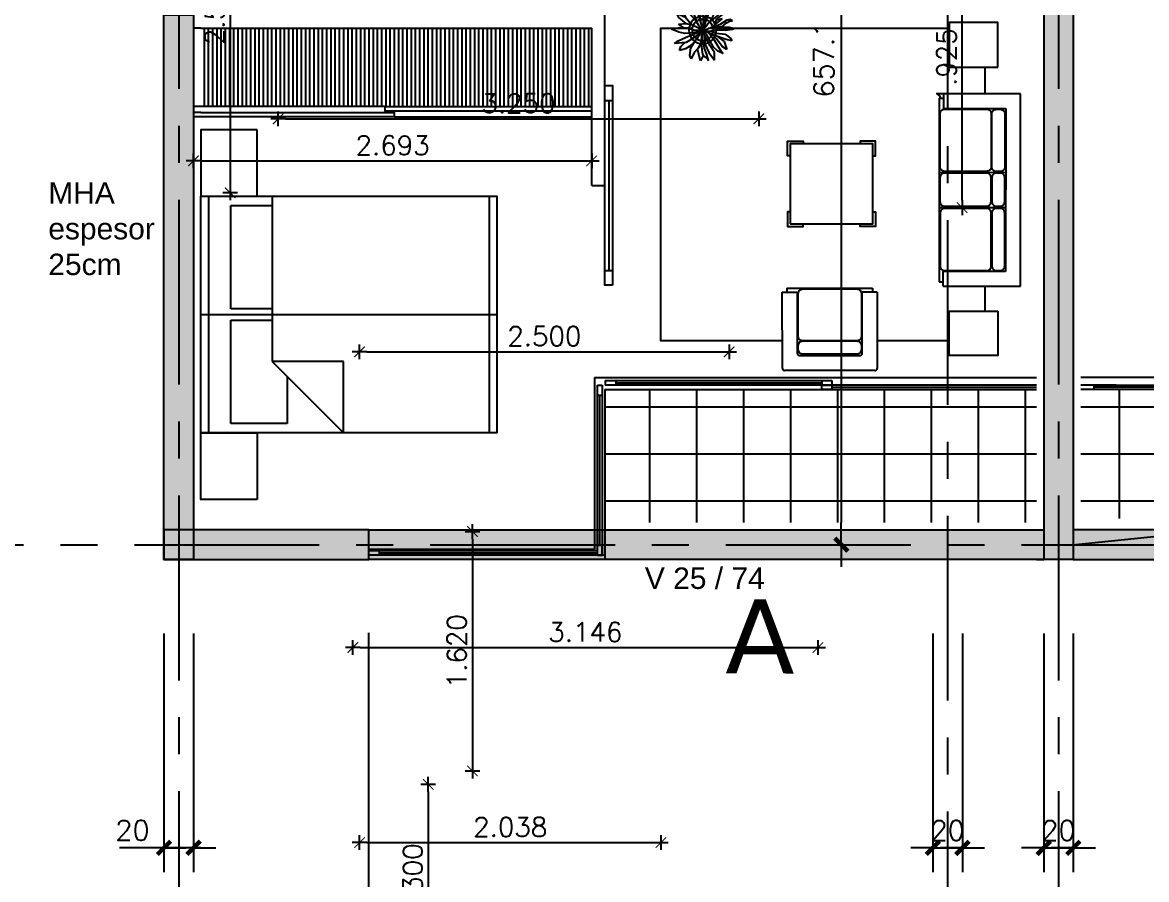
# Model space of a CAD drawing. Header units: millimetres. Extents: x -13 to 194, y -13 to 66.
# Drawn here: x 167.85 to 175.45, y 7.13 to 12.93 of the extents above; entities that cross this region are included whole.
import ezdxf

# ---------------------------------------------------------------- set-up
doc = ezdxf.new("R2010")
doc.units = ezdxf.units.MM
doc.linetypes.add('ACAD_ISO04W100', pattern=[30, 24, -3, 0, -3])
doc.linetypes.add('CENTER', pattern=[2, 1.25, -0.25, 0.25, -0.25])
for name, color, linetype in [('01', 1, 'Continuous'), ('03', 3, 'Continuous'), ('06', 6, 'Continuous'), ('Capa1', 80, 'Continuous'), ('COTAS', 1, 'Continuous'), ('COTAS1', 2, 'Continuous'), ('Cotas2', 1, 'Continuous'), ('EJES', 1, 'CENTER'), ('GRIS', 9, 'Continuous'), ('MUROS_EST', 5, 'Continuous'), ('PISOS', 8, 'Continuous'), ('Textos', 2, 'Continuous'), ('VIGAS_1', 2, 'Continuous')]:
    doc.layers.add(name, color=color, linetype=linetype)
doc.styles.add('INTERARQ', font='ROMANS.SHX')
doc.styles.add('ROMANS', font='romans.shx', dxfattribs={"height": 16.875})
doc.styles.get("Standard").update_dxf_attribs({"font": 'arial.ttf'})
doc.dimstyles.new('ESCALA_1-50', dxfattribs={"dimtxt": 0.13, "dimasz": 0.05, "dimexe": 0.18, "dimexo": 0.0625, "dimgap": 0.04, "dimtad": 1, "dimdec": 3, "dimzin": 0, "dimdsep": 46, "dimtxsty": 'INTERARQ', "dimblk": 'DIMTICK', "dimcen": 0.09, "dimse1": 1, "dimse2": 1, "dimclrd": 1, "dimclre": 1, "dimclrt": 2, "dimadec": 0, "dimazin": 0, "dimtfac": 4.5, "dimtdec": 3, "dimtofl": 0, "dimtmove": 2, "dimatfit": 3, "dimldrblk": 'DIMTICK', "dimfxl": 1, "dimtolj": 1, "dimtzin": 0, "dimarcsym": 0})
pattern_1 = [(90, (-652.14146, 1128.5619), (-0.3175, 1e-16), []), (180, (-652.14146, 1128.5619), (-1e-16, -0.3175), [])]

# ---------------------------------------------------------------- blocks, each defined once
blk = doc.blocks.new('DIMTICK')
at = {"color": 1}
for p, q in [((-1, 0), (1, 0)), ((0, 1), (0, -1))]:
    blk.add_line(p, q, dxfattribs=at)
at = {"color": 3, "const_width": 0.141}
blk.add_lwpolyline([(0.71, 0.71), (-0.71, -0.71)], dxfattribs=at)
blk = doc.blocks.new('*D23')
at = {"layer": '01', "color": 1, "lineweight": -2, "transparency": 16777216}
blk.add_line((174.2003, 11.7241), (174.2003, 13.5488), dxfattribs=at)
at = {"layer": 'Defpoints', "color": 0, "transparency": 16777216}
for p in [(174.2003, 13.5988), (174.2003, 13.5988), (174.2003, 11.6741)]:
    blk.add_point(p, dxfattribs=at)
at = {"layer": '01', "color": 1, "lineweight": -2, "transparency": 16777216, "xscale": 0.05, "yscale": 0.05, "zscale": 0.05}
for p, rotation in [((174.2003, 13.5988), 90), ((174.2003, 11.6741), 270)]:
    blk.add_blockref('DIMTICK', p, dxfattribs=dict(at, rotation=rotation))
at = {"layer": '01', "color": 2, "transparency": 16777216, "insert": (174.0953, 12.6365), "char_height": 0.13, "attachment_point": 5, "rotation": 90, "style": 'INTERARQ'}
blk.add_mtext('\\A1;1.925', dxfattribs=at)
blk = doc.blocks.new('*D160')
at = {"layer": '01', "color": 1, "lineweight": -2, "transparency": 16777216}
blk.add_line((169.2503, 14.2241), (169.2503, 11.8241), dxfattribs=at)
at = {"layer": 'Defpoints', "color": 0, "transparency": 16777216}
for p in [(169.3753, 14.2741), (169.2503, 11.7741), (169.3753, 11.7741)]:
    blk.add_point(p, dxfattribs=at)
at = {"layer": '01', "color": 1, "lineweight": -2, "transparency": 16777216, "xscale": 0.05, "yscale": 0.05, "zscale": 0.05}
for p, rotation in [((169.2503, 14.2741), 90), ((169.2503, 11.7741), 270)]:
    blk.add_blockref('DIMTICK', p, dxfattribs=dict(at, rotation=rotation))
at = {"layer": '01', "color": 2, "transparency": 16777216, "insert": (169.1453, 13.0241), "char_height": 0.13, "attachment_point": 5, "rotation": 90, "style": 'INTERARQ'}
blk.add_mtext('\\A1;2.500', dxfattribs=at)
blk = doc.blocks.new('*D162')
at = {"layer": '01', "color": 1, "lineweight": -2, "transparency": 16777216}
blk.add_line((169.6253, 12.275), (172.7753, 12.275), dxfattribs=at)
at = {"layer": 'Defpoints', "color": 0, "transparency": 16777216}
for p in [(172.8253, 12.275), (169.5753, 11.7741), (172.8253, 11.7741)]:
    blk.add_point(p, dxfattribs=at)
at = {"layer": '01', "color": 1, "lineweight": -2, "transparency": 16777216, "xscale": 0.05, "yscale": 0.05, "zscale": 0.05, "rotation": 180}
blk.add_blockref('DIMTICK', (169.5753, 12.275), dxfattribs=at)
at = {"layer": '01', "color": 1, "lineweight": -2, "transparency": 16777216, "xscale": 0.05, "yscale": 0.05, "zscale": 0.05}
blk.add_blockref('DIMTICK', (172.8253, 12.275), dxfattribs=at)
at = {"layer": '01', "color": 2, "transparency": 16777216, "insert": (171.2003, 12.38), "char_height": 0.13, "attachment_point": 5, "style": 'INTERARQ'}
blk.add_mtext('\\A1;3.250', dxfattribs=at)
blk = doc.blocks.new('*D64')
at = {"layer": '01', "color": 1, "lineweight": -2, "transparency": 16777216}
blk.add_line((170.1753, 10.6993), (172.5752, 10.6993), dxfattribs=at)
at = {"layer": 'Defpoints', "color": 0, "transparency": 16777216}
for p in [(170.1253, 11.2237), (172.6252, 11.2237), (172.6252, 10.6993)]:
    blk.add_point(p, dxfattribs=at)
at = {"layer": '01', "color": 1, "lineweight": -2, "transparency": 16777216, "xscale": 0.05, "yscale": 0.05, "zscale": 0.05, "rotation": 180}
blk.add_blockref('DIMTICK', (170.1253, 10.6993), dxfattribs=at)
at = {"layer": '01', "color": 1, "lineweight": -2, "transparency": 16777216, "xscale": 0.05, "yscale": 0.05, "zscale": 0.05}
blk.add_blockref('DIMTICK', (172.6252, 10.6993), dxfattribs=at)
at = {"layer": '01', "color": 2, "transparency": 16777216, "insert": (171.3752, 10.8043), "char_height": 0.13, "attachment_point": 5, "style": 'INTERARQ'}
blk.add_mtext('\\A1;2.500', dxfattribs=at)
blk = doc.blocks.new('*D163')
at = {"layer": '01', "color": 1, "lineweight": -2, "transparency": 16777216}
blk.add_line((170.8888, 9.4341), (170.8888, 7.9141), dxfattribs=at)
at = {"layer": 'Defpoints', "color": 0, "transparency": 16777216}
for p in [(170.0796, 9.4841), (170.0753, 7.8641), (170.8888, 7.8641)]:
    blk.add_point(p, dxfattribs=at)
at = {"layer": '01', "color": 1, "lineweight": -2, "transparency": 16777216, "xscale": 0.05, "yscale": 0.05, "zscale": 0.05}
for p, rotation in [((170.8888, 9.4841), 90), ((170.8888, 7.8641), 270)]:
    blk.add_blockref('DIMTICK', p, dxfattribs=dict(at, rotation=rotation))
at = {"layer": '01', "color": 2, "transparency": 16777216, "insert": (170.7838, 8.6741), "char_height": 0.13, "attachment_point": 5, "rotation": 90, "style": 'INTERARQ'}
blk.add_mtext('\\A1;1.620', dxfattribs=at)
blk = doc.blocks.new('*D164')
at = {"layer": '01', "color": 1, "lineweight": -2, "transparency": 16777216}
blk.add_line((170.1296, 8.6993), (173.1753, 8.6993), dxfattribs=at)
at = {"layer": 'Defpoints', "color": 0, "transparency": 16777216}
for p in [(170.0796, 9.4841), (173.2253, 9.4841), (173.2253, 8.6993)]:
    blk.add_point(p, dxfattribs=at)
at = {"layer": '01', "color": 1, "lineweight": -2, "transparency": 16777216, "xscale": 0.05, "yscale": 0.05, "zscale": 0.05, "rotation": 180}
blk.add_blockref('DIMTICK', (170.0796, 8.6993), dxfattribs=at)
at = {"layer": '01', "color": 1, "lineweight": -2, "transparency": 16777216, "xscale": 0.05, "yscale": 0.05, "zscale": 0.05}
blk.add_blockref('DIMTICK', (173.2253, 8.6993), dxfattribs=at)
at = {"layer": '01', "color": 2, "transparency": 16777216, "insert": (171.6525, 8.8043), "char_height": 0.13, "attachment_point": 5, "style": 'INTERARQ'}
blk.add_mtext('\\A1;3.146', dxfattribs=at)
blk = doc.blocks.new('*D165')
at = {"layer": '01', "color": 1, "lineweight": -2, "transparency": 16777216}
blk.add_line((170.1753, 7.3801), (172.1133, 7.3801), dxfattribs=at)
at = {"layer": 'Defpoints', "color": 0, "transparency": 16777216}
for p in [(170.1253, 7.7741), (172.1633, 7.7741), (172.1633, 7.3801)]:
    blk.add_point(p, dxfattribs=at)
at = {"layer": '01', "color": 1, "lineweight": -2, "transparency": 16777216, "xscale": 0.05, "yscale": 0.05, "zscale": 0.05, "rotation": 180}
blk.add_blockref('DIMTICK', (170.1253, 7.3801), dxfattribs=at)
at = {"layer": '01', "color": 1, "lineweight": -2, "transparency": 16777216, "xscale": 0.05, "yscale": 0.05, "zscale": 0.05}
blk.add_blockref('DIMTICK', (172.1633, 7.3801), dxfattribs=at)
at = {"layer": '01', "color": 2, "transparency": 16777216, "insert": (171.1443, 7.4851), "char_height": 0.13, "attachment_point": 5, "style": 'INTERARQ'}
blk.add_mtext('\\A1;2.038', dxfattribs=at)
blk = doc.blocks.new('*D166')
at = {"layer": '01', "color": 1, "lineweight": -2, "transparency": 16777216}
blk.add_line((170.5896, 7.7241), (170.5896, 6.5241), dxfattribs=at)
at = {"layer": 'Defpoints', "color": 0, "transparency": 16777216}
for p in [(170.1253, 7.7741), (170.0753, 6.4741), (170.5896, 6.4741)]:
    blk.add_point(p, dxfattribs=at)
at = {"layer": '01', "color": 1, "lineweight": -2, "transparency": 16777216, "xscale": 0.05, "yscale": 0.05, "zscale": 0.05}
for p, rotation in [((170.5896, 7.7741), 90), ((170.5896, 6.4741), 270)]:
    blk.add_blockref('DIMTICK', p, dxfattribs=dict(at, rotation=rotation))
at = {"layer": '01', "color": 2, "transparency": 16777216, "insert": (170.4846, 7.1241), "char_height": 0.13, "attachment_point": 5, "rotation": 90, "style": 'INTERARQ'}
blk.add_mtext('\\A1;1.300', dxfattribs=at)
blk = doc.blocks.new('Cama 2Pl')
for p, q in [((-1.9512, -0.8), (-1.9512, 0.8)), ((-0.4826, 0.8), (-0.4826, -0.3174)), ((-0.0508, 0.8), (-0.0508, -0.8)), ((-0.2032, 0.7365), (-0.4826, 0.7365)), ((-0.2032, 0.0381), (-0.2032, 0.7365)), ((0, 0), (-2.002, 0)), ((-0.4826, 0.0381), (-0.2032, 0.0381)), ((-0.2032, -0.0381), (-0.4826, -0.0381)), ((-0.2032, -0.7365), (-0.2032, -0.0381)), ((-0.4826, -0.3174), (-0.9652, -0.8)), ((-0.9652, -0.8), (-0.9652, -0.3174)), ((-0.9652, -0.3174), (-0.4826, -0.3174)), ((-0.5842, -0.419), (-0.5842, -0.7365)), ((-0.5842, -0.7365), (-0.2032, -0.7365))]:
    blk.add_line(p, q)
for points in [[(-0.38, 1.25), (0, 1.25), (0, 0.8), (-0.38, 0.8), (-0.38, 1.25)], [(-0.38, -1.25), (0, -1.25), (0, -0.8), (-0.38, -0.8), (-0.38, -1.25)]]:
    blk.add_lwpolyline(points)
blk.add_lwpolyline([(0, -0.8), (0, 0.8), (-2.002, 0.8), (-2.002, -0.8)], close=True)
blk = doc.blocks.new('kkk')
at = {"color": 8}
for p, q in [((1260.7491, 67.1294), (1260.7675, 67.0997)), ((1260.8014, 67.1121), (1260.7491, 67.1294)), ((1260.806, 67.1615), (1260.8129, 67.1245)), ((1260.8198, 67.1558), (1260.806, 67.1615)), ((1260.8129, 67.1245), (1260.8391, 67.0503)), ((1260.8483, 67.1179), (1260.8198, 67.1558)), ((1260.8545, 67.061), (1260.8483, 67.1179)), ((1260.8737, 67.1195), (1260.8806, 67.1649)), ((1260.8752, 67.0783), (1260.8737, 67.1195)), ((1260.8806, 67.1649), (1260.8845, 67.1748)), ((1260.8845, 67.1748), (1260.8906, 67.1459)), ((1260.8906, 67.1459), (1260.8937, 67.0989)), ((1260.8936, 67.0948), (1260.9206, 67.1278)), ((1260.9376, 67.1294), (1260.9083, 67.0816)), ((1260.9206, 67.1278), (1260.9337, 67.1517)), ((1260.9329, 67.1657), (1260.9422, 67.1517)), ((1260.9337, 67.1517), (1260.9329, 67.1657)), ((1260.9422, 67.1517), (1260.9376, 67.1294)), ((1260.9776, 67.1038), (1260.993, 67.1368)), ((1260.993, 67.1368), (1260.9837, 67.0857)), ((1260.6806, 67.0494), (1260.7291, 67.0503)), ((1260.7306, 67.0132), (1260.6806, 67.0494)), ((1260.7244, 67.1063), (1260.7383, 67.0717)), ((1260.7414, 67.0907), (1260.7244, 67.1063)), ((1260.7291, 67.0503), (1260.7752, 67.0189)), ((1260.7383, 67.0717), (1260.7637, 67.0428)), ((1260.7714, 67.0717), (1260.7414, 67.0907)), ((1260.7675, 67.0997), (1260.8175, 67.0626)), ((1260.8121, 67.047), (1260.7714, 67.0717)), ((1260.8327, 67.0683), (1260.8014, 67.1121)), ((1260.8563, 67.013), (1260.8121, 67.047)), ((1260.8175, 67.0626), (1260.8437, 67.0387)), ((1260.8391, 67.0503), (1260.8744, 66.974)), ((1260.8696, 67.0272), (1260.8545, 67.061)), ((1260.8676, 67.0082), (1260.8752, 67.0783)), ((1260.8799, 67.0008), (1260.8999, 67.0478)), ((1260.8922, 67.0544), (1260.8838, 67.01)), ((1260.9083, 67.0816), (1260.888, 67.0333)), ((1260.8937, 67.0989), (1260.8922, 67.0544)), ((1260.8999, 67.0478), (1260.9437, 67.0659)), ((1260.9053, 67.0503), (1260.9468, 67.0997)), ((1260.9299, 67.0244), (1260.9676, 67.0445)), ((1260.9468, 67.0997), (1260.9376, 67.0626)), ((1260.9522, 67.0511), (1260.9399, 67.0354)), ((1260.9437, 67.0659), (1260.9776, 67.1038)), ((1260.9837, 67.0857), (1260.9522, 67.0511)), ((1260.9676, 67.0445), (1261.0145, 67.0527)), ((1261.0145, 67.0527), (1261.0561, 67.0577)), ((1261.0561, 67.0577), (1261.0284, 67.0354)), ((1260.714, 66.9781), (1260.6752, 66.9588)), ((1260.6791, 67.0115), (1260.7168, 67.0008)), ((1260.689, 67.0057), (1260.6791, 67.0115)), ((1260.7021, 66.9884), (1260.689, 67.0057)), ((1260.7191, 66.9736), (1260.7021, 66.9884)), ((1260.7168, 67.0008), (1260.7614, 66.9835)), ((1260.7945, 66.9629), (1260.7191, 66.9736)), ((1260.7806, 66.9901), (1260.7306, 67.0132)), ((1260.7614, 66.9835), (1260.8137, 66.972)), ((1260.7637, 67.0428), (1260.8037, 67.0214)), ((1260.7752, 67.0189), (1260.8563, 66.9787)), ((1260.8475, 66.981), (1260.7806, 66.9901)), ((1260.8037, 67.0214), (1260.8383, 67.0024)), ((1260.8121, 66.9291), (1260.8744, 66.974)), ((1260.8137, 66.972), (1260.8416, 66.9688)), ((1260.8744, 66.974), (1260.8245, 66.9175)), ((1260.8268, 66.864), (1260.8744, 66.974)), ((1260.8744, 66.974), (1260.8283, 66.967)), ((1260.8383, 67.0024), (1260.8744, 66.974)), ((1260.8744, 66.974), (1260.8475, 66.981)), ((1260.8744, 66.974), (1260.8575, 66.9159)), ((1260.8744, 66.974), (1260.8676, 67.0082)), ((1260.8744, 66.974), (1260.8799, 67.0008)), ((1260.9414, 66.9967), (1260.8744, 66.974)), ((1260.8744, 66.974), (1260.9722, 66.9959)), ((1260.8968, 66.9959), (1260.8744, 66.974)), ((1260.9353, 66.9761), (1260.8744, 66.974)), ((1260.9807, 66.9423), (1260.8744, 66.974)), ((1260.9068, 66.9472), (1260.8744, 66.974)), ((1260.8744, 66.974), (1260.9091, 66.9027)), ((1260.8768, 66.9175), (1260.8744, 66.974)), ((1260.916, 67.0091), (1260.8968, 66.9959)), ((1260.9399, 67.0354), (1260.916, 67.0091)), ((1260.983, 66.9752), (1260.9353, 66.9761)), ((1260.9645, 67.0049), (1260.9414, 66.9967)), ((1260.9907, 67.014), (1260.9645, 67.0049)), ((1260.9722, 66.9959), (1261.006, 67.0082)), ((1261.0207, 66.9744), (1260.983, 66.9752)), ((1261.0284, 67.0354), (1260.9907, 67.014)), ((1261.0045, 66.9748), (1261.053, 66.9579)), ((1261.006, 67.0082), (1261.033, 67.0066)), ((1261.0537, 66.9884), (1261.0207, 66.9744)), ((1261.033, 67.0066), (1261.0645, 67.0016)), ((1261.0745, 66.9967), (1261.0537, 66.9884)), ((1261.0645, 67.0016), (1261.0745, 66.9967)), ((1260.6752, 66.9588), (1260.7514, 66.9406)), ((1260.7306, 66.9192), (1260.689, 66.8986)), ((1260.689, 66.8986), (1260.7106, 66.892)), ((1260.7583, 66.9447), (1260.7306, 66.9192)), ((1260.7845, 66.9604), (1260.7583, 66.9447)), ((1260.7606, 66.8978), (1260.8121, 66.9291)), ((1260.7971, 66.9199), (1260.7714, 66.8903)), ((1260.8283, 66.967), (1260.7845, 66.9604)), ((1260.8245, 66.9175), (1260.7952, 66.8664)), ((1260.8575, 66.9159), (1260.8522, 66.859)), ((1260.8883, 66.8771), (1260.8768, 66.9175)), ((1260.9391, 66.9266), (1260.9068, 66.9472)), ((1260.9168, 66.8681), (1260.9076, 66.9043)), ((1260.9091, 66.9027), (1260.9453, 66.8722)), ((1261.0091, 66.9497), (1260.9148, 66.962)), ((1260.9171, 66.9406), (1260.9768, 66.92)), ((1260.9714, 66.8945), (1260.9391, 66.9266)), ((1260.9768, 66.92), (1261.0153, 66.9068)), ((1261.023, 66.9208), (1260.9807, 66.9423)), ((1261.0507, 66.9439), (1261.0091, 66.9497)), ((1261.0153, 66.9068), (1261.0591, 66.8986)), ((1261.0591, 66.8986), (1261.023, 66.9208)), ((1261.0745, 66.9637), (1261.0507, 66.9439)), ((1261.053, 66.9579), (1261.0745, 66.9637)), ((1260.7106, 66.892), (1260.7606, 66.8978)), ((1260.7545, 66.8623), (1260.7421, 66.8252)), ((1260.7421, 66.8252), (1260.7675, 66.8326)), ((1260.7714, 66.8903), (1260.7545, 66.8623)), ((1260.7675, 66.8326), (1260.7937, 66.859)), ((1260.7952, 66.8664), (1260.7875, 66.7931)), ((1260.8045, 66.8153), (1260.8268, 66.864)), ((1260.8522, 66.859), (1260.8614, 66.8211)), ((1260.8799, 66.7733), (1260.8899, 66.8269)), ((1260.8899, 66.8269), (1260.8883, 66.8771)), ((1260.8899, 66.85), (1260.9129, 66.817)), ((1260.9129, 66.817), (1260.916, 66.8681)), ((1260.916, 66.8681), (1260.956, 66.8203)), ((1260.9453, 66.8722), (1260.9776, 66.8549)), ((1260.9714, 66.8277), (1260.9545, 66.8673)), ((1261.0022, 66.8565), (1260.9714, 66.8945)), ((1260.9814, 66.8071), (1260.9714, 66.8277)), ((1260.9776, 66.8549), (1261.016, 66.8351)), ((1261.016, 66.8351), (1261.0022, 66.8565)), ((1260.7875, 66.7931), (1260.8045, 66.8153)), ((1260.8614, 66.8211), (1260.8799, 66.7733)), ((1260.956, 66.8203), (1260.9814, 66.8071))]:
    blk.add_line(p, q, dxfattribs=at)
for radius in [0.0887, 0.0687]:
    blk.add_circle((1260.8744, 66.974), radius, dxfattribs=at)
blk = doc.blocks.new('TICK1')
at = {"color": 2}
for points in [[(0, 0), (-1, 0)], [(0, 0), (1, 0)]]:
    blk.add_lwpolyline(points, dxfattribs=at)
at = {"color": 2, "const_width": 0.2}
blk.add_lwpolyline([(-0.3, -0.3), (0.3, 0.3)], dxfattribs=at)
blk = doc.blocks.new('*D288')
at = {"layer": '01', "color": 1, "lineweight": -2, "transparency": 16777216}
blk.add_line((169.0525, 11.9907), (171.645, 11.9907), dxfattribs=at)
at = {"layer": 'Defpoints', "color": 0, "transparency": 16777216}
for p in [(169.0025, 12.8873), (171.695, 12.8873), (171.695, 11.9907)]:
    blk.add_point(p, dxfattribs=at)
at = {"layer": '01', "color": 1, "lineweight": -2, "transparency": 16777216, "xscale": 0.05, "yscale": 0.05, "zscale": 0.05, "rotation": 180}
blk.add_blockref('DIMTICK', (169.0025, 11.9907), dxfattribs=at)
at = {"layer": '01', "color": 1, "lineweight": -2, "transparency": 16777216, "xscale": 0.05, "yscale": 0.05, "zscale": 0.05}
blk.add_blockref('DIMTICK', (171.695, 11.9907), dxfattribs=at)
at = {"layer": '01', "color": 2, "transparency": 16777216, "insert": (170.3487, 12.0957), "char_height": 0.13, "attachment_point": 5, "style": 'INTERARQ'}
blk.add_mtext('\\A1;2.693', dxfattribs=at)

msp = doc.modelspace()

# ---------------------------------------------------------------- hatches: boundary and pattern name
at = {"layer": 'GRIS'}
h = msp.add_hatch(dxfattribs=at)
h.set_pattern_fill('LINE', color=8, scale=0.009, angle=90, style=0)
h.set_pattern_definition([(90, (-652.14146, 1128.541966), (-0.028575, 0), [])])
h.paths.add_polyline_path([(169.0525, 12.8873), (169.0525, 12.3574), (170.2988, 12.3574), (171.695, 12.3574), (171.695, 12.8873)])
at = {"layer": 'MUROS_EST', "transparency": 33554687}
h = msp.add_hatch(color=256, dxfattribs=at)
h.dxf.hatch_style = 1
h.paths.add_polyline_path([(181.4106, 23.5073), (181.1606, 23.5073), (181.1606, 21.5273), (177.9375, 21.5273), (177.9375, 25.2273), (175.6025, 25.2273), (175.6025, 25.0273), (177.7375, 25.0273), (177.7375, 21.5273), (175.6025, 21.5273), (175.6025, 21.3273), (180.8606, 21.3273), (180.8606, 21.1419), (181.0606, 21.1419), (181.0606, 21.3273), (181.4117, 21.3273)])
h.paths.add_polyline_path([(181.4106, 30.0873), (181.1606, 30.0873), (181.1606, 29.0223), (175.8025, 29.0223), (175.8025, 30.0458), (175.6025, 30.0458), (175.6025, 28.7723), (175.9606, 28.7723), (175.9606, 26.1803), (176.1606, 26.1803), (176.1606, 28.7723), (181.4106, 28.7723)])
h.paths.add_polyline_path([(174.9775, 37.6473), (174.7275, 37.6473), (174.7275, 37.4473), (174.7275, 30.9728), (174.441, 30.3884), (174.6206, 30.3003), (174.9775, 31.0284)])
h.paths.add_polyline_path([(169.0025, 37.4473), (170.185, 37.4473), (170.185, 37.6473), (168.7525, 37.6473), (168.7525, 33.7473), (169.0025, 33.7473)])
h.paths.add_polyline_path([(174.2025, 24.9373), (174.0025, 24.9373), (174.0025, 23.4773), (168.3025, 23.4773), (168.3025, 23.2773), (174.0025, 23.2773), (174.0025, 21.8173), (174.2025, 21.8173)])
h.paths.add_polyline_path([(174.2025, 20.8673), (174.0025, 20.8673), (174.0025, 18.2773), (168.3025, 18.2773), (168.3025, 18.0773), (168.8025, 18.0773), (168.8025, 17.0773), (169.0025, 17.0773), (169.0025, 18.0773), (174.0025, 18.0773), (174.0025, 17.5773), (174.2025, 17.5773)])
h.paths.add_polyline_path([(174.9525, 15.9873), (174.6078, 16.7181), (174.4269, 16.6328), (174.7525, 15.9425), (174.7525, 13.7227), (174.7525, 9.5444), (174.7525, 9.2944), (174.9525, 9.2944), (174.9525, 9.4944), (174.9525, 9.5405), (174.9525, 13.7227)])
h.paths.add_polyline_path([(169.0025, 12.7707), (168.8025, 12.7707), (168.8025, 9.4944), (169.0025, 9.4944)])
h.paths.add_polyline_path([(169.0025, 12.9773), (168.8025, 12.9773), (168.8025, 12.7707), (169.0025, 12.7707)])
h.paths.add_polyline_path([(170.187, 9.4944), (169.0025, 9.4944), (169.0025, 9.2944), (170.187, 9.2944)])
h.paths.add_polyline_path([(169.0025, 9.4944), (168.8025, 9.4944), (168.8025, 9.2944), (169.0025, 9.2944)])
h.paths.add_polyline_path([(181.3606, 14.0173), (181.1606, 14.0173), (181.1606, 12.7707), (181.3606, 12.7707)])
h.paths.add_polyline_path([(181.3606, 12.7707), (181.1606, 12.7707), (181.1606, 9.4944), (181.3606, 9.4944)])
h.paths.add_polyline_path([(181.1606, 9.4944), (180.9606, 9.4944), (180.9606, 9.2944), (181.1606, 9.2944)])
h.paths.add_polyline_path([(181.3606, 9.4944), (181.1606, 9.4944), (181.1606, 9.2944), (181.3606, 9.2944)])
h = msp.add_hatch(color=5, dxfattribs=at)
h.dxf.hatch_style = 1
h.paths.add_polyline_path([(174.9525, 13.7227), (174.9525, 14.1298), (174.8525, 14.1298), (174.8525, 9.3944), (174.9474, 9.3944), (174.9525, 9.3949), (174.9525, 9.5405)])
h.paths.add_polyline_path([(174.1928, 17.3759), (174.1928, 17.9424), (173.9978, 17.9424), (173.9978, 17.3759)], flags=9)
h.paths.add_polyline_path([(173.9928, 13.3513), (173.9928, 13.9363), (173.7978, 13.9363), (173.7978, 13.3513)], flags=9)
h.paths.add_polyline_path([(174.1928, 13.734), (174.1928, 14.319), (173.9978, 14.319), (173.9978, 13.734)], flags=9)
h.paths.add_polyline_path([(174.1928, 12.3533), (174.1928, 12.9197), (173.9978, 12.9197), (173.9978, 12.3533)], flags=9)
h.paths.add_polyline_path([(174.1928, 15.8059), (174.1928, 16.3724), (173.9978, 16.3724), (173.9978, 15.8059)], flags=9)
h.paths.add_polyline_path([(174.1928, 14.5466), (174.1928, 15.1316), (173.9978, 15.1316), (173.9978, 14.5466)], flags=9)
h.paths.add_polyline_path([(169.2428, 17.8866), (169.2428, 18.4716), (169.0478, 18.4716), (169.0478, 17.8866)], flags=9)
h.paths.add_polyline_path([(172.3314, 16.4219), (172.9102, 16.4219), (172.9102, 16.6169), (172.3314, 16.6169)], flags=9)
h.paths.add_polyline_path([(174.8348, 17.3759), (174.8348, 17.9424), (174.6398, 17.9424), (174.6398, 17.3759)], flags=9)
h.paths.add_polyline_path([(171.0827, 10.7068), (171.6677, 10.7068), (171.6677, 10.9018), (171.0827, 10.9018)], flags=9)
h.paths.add_polyline_path([(175.3755, 15.5571), (175.942, 15.5571), (175.942, 15.7521), (175.3755, 15.7521)], flags=9)
h.paths.add_polyline_path([(170.0099, 17.2099), (170.5949, 17.2099), (170.5949, 17.4049), (170.0099, 17.4049)], flags=9)
h.paths.add_polyline_path([(169.8085, 14.8941), (169.8085, 15.4605), (169.6135, 15.4605), (169.6135, 14.8941)], flags=9)
h.paths.add_polyline_path([(170.2871, 15.21), (170.8721, 15.21), (170.8721, 15.405), (170.2871, 15.405)], flags=9)
h.paths.add_polyline_path([(170.0562, 11.9982), (170.6412, 11.9982), (170.6412, 12.1932), (170.0562, 12.1932)], flags=9)
h.paths.add_polyline_path([(169.7613, 12.9223), (172.9284, 12.9223), (172.9284, 13.6208), (169.7613, 13.6208)], flags=9)
h.paths.add_polyline_path([(175.0137, 14.1461), (175.2998, 14.1461), (175.2998, 14.3486), (175.0137, 14.3486)], flags=9)
h.paths.add_polyline_path([(175.0419, 16.7533), (175.2462, 16.3202), (175.4293, 16.4066), (175.225, 16.8397)], flags=9)
h.paths.add_polyline_path([(173.5044, 16.6235), (173.6817, 16.9032), (173.5106, 17.0116), (173.3334, 16.732)], flags=9)
h.paths.add_polyline_path([(173.3669, 12.3984), (173.3669, 12.9609), (173.1644, 12.9609), (173.1644, 12.3984)], flags=9)
h.paths.add_polyline_path([(170.8342, 14.3952), (174.0359, 14.3952), (174.0359, 15.0937), (170.8342, 15.0937)], flags=9)
h = msp.add_hatch(color=5, dxfattribs=at)
h.dxf.hatch_style = 1
h.paths.add_polyline_path([(174.8525, 9.3944), (174.7525, 9.3944), (174.7525, 9.2944), (174.8525, 9.2944)])
h.paths.add_polyline_path([(174.9525, 9.3944), (174.8525, 9.3944), (174.8525, 9.2944), (174.9525, 9.2944)])
at = {"layer": 'PISOS'}
h = msp.add_hatch(dxfattribs=at)
h.set_pattern_fill('ANSI37', color=256, scale=0.1, angle=45, style=0)
h.set_pattern_definition(pattern_1)
h.paths.add_polyline_path([(174.1025, 10.4444), (174.1025, 9.5444), (174.7025, 9.5444), (174.7025, 10.4444)])
h.paths.add_polyline_path([(174.1025, 10.4444), (173.8331, 10.4444), (173.8331, 9.5444), (174.1025, 9.5444)])
h.paths.add_polyline_path([(173.8331, 10.4444), (173.3831, 10.4444), (173.3831, 9.5444), (173.8331, 9.5444), (173.8331, 9.5444)])
h.paths.add_polyline_path([(173.1977, 9.5444), (173.3831, 9.5444), (173.3831, 9.5444), (173.3831, 10.4444), (173.1977, 10.4444)])
h.paths.add_polyline_path([(171.785, 10.4444), (171.785, 9.5444), (173.1977, 9.5444), (173.1977, 10.4444)])
h = msp.add_hatch(dxfattribs=at)
h.set_pattern_fill('ANSI37', color=256, scale=0.1, angle=45, style=0)
h.set_pattern_definition(pattern_1)
h.paths.add_polyline_path([(177.8375, 10.4445), (177.8375, 9.8391), (178.485, 9.9062), (178.485, 10.4445)])
h.paths.add_polyline_path([(177.8375, 10.4445), (177.2375, 10.4444), (177.2375, 9.777), (177.8375, 9.8391)])
h.paths.add_polyline_path([(176.0606, 10.4444), (176.0606, 9.6552), (177.2375, 9.777), (177.2375, 10.4444)])
h.paths.add_polyline_path([(176.0606, 10.4444), (175.7025, 10.4444), (175.7025, 9.6182), (176.0606, 9.6552)])
h.paths.add_polyline_path([(175.2425, 10.4444), (175.0025, 10.4444), (175.0025, 9.5457), (175.7025, 9.6182), (175.7025, 10.4444)])
at = {"layer": 'VIGAS_1', "transparency": 33554687}
h = msp.add_hatch(color=256, dxfattribs=at)
h.dxf.hatch_style = 1
h.paths.add_polyline_path([(180.9606, 9.4944), (174.9525, 9.4944), (174.9525, 9.2944), (180.9606, 9.2944)])
h.paths.add_polyline_path([(174.7525, 9.4944), (170.187, 9.4944), (170.187, 9.2944), (174.7525, 9.2944)])

# ---------------------------------------------------------------- linework, layer by layer
at = {"layer": '03'}
msp.add_line((174.7025, 9.2944), (174.7525, 9.2944), dxfattribs=at)
at = {"layer": '06'}
for p, q in [((171.785, 11.8244), (171.785, 12.9773)), ((169.0525, 12.8873), (169.0025, 12.8873)), ((169.0525, 12.8873), (171.695, 12.8873)), ((171.695, 11.8244), (171.695, 12.8873)), ((171.695, 11.8244), (171.785, 11.8244)), ((170.187, 9.2944), (170.187, 9.4944))]:
    msp.add_line(p, q, dxfattribs=at)
at = {"layer": 'COTAS'}
for p, q in [((171.715, 10.5244), (171.715, 9.3644)), ((171.715, 10.5244), (174.7025, 10.5244)), ((171.7852, 10.5044), (171.8576, 10.5044)), ((171.7852, 10.5044), (171.7852, 10.4744)), ((171.8576, 10.5044), (173.2513, 10.5045)), ((171.8576, 10.5044), (171.8576, 10.4744)), ((173.2513, 10.5045), (173.2513, 10.4745)), ((173.2513, 10.5045), (173.3188, 10.5045)), ((173.3188, 10.5045), (173.3188, 10.4745)), ((178.575, 10.5245), (175.0025, 10.5244)), ((171.735, 10.4069), (171.735, 10.4744)), ((171.735, 10.4744), (171.765, 10.4744)), ((171.765, 10.4744), (171.7651, 9.3245)), ((171.785, 10.4444), (171.785, 9.2944)), ((171.785, 10.4444), (174.7025, 10.4444)), ((171.8576, 10.4744), (171.7852, 10.4744)), ((171.8576, 10.4894), (173.2513, 10.4895)), ((173.2513, 10.4745), (171.8576, 10.4744)), ((173.2513, 10.4445), (173.2513, 10.4745)), ((173.3188, 10.4745), (173.2513, 10.4745)), ((173.2513, 10.4745), (173.3188, 10.4745)), ((173.3188, 10.4445), (173.2513, 10.4445)), ((174.7025, 10.4744), (173.3188, 10.4745)), ((173.3188, 10.4745), (173.3188, 10.4445)), ((173.3188, 10.4595), (174.7025, 10.4594)), ((175.2425, 10.4744), (175.0025, 10.4744)), ((175.2425, 10.4444), (175.0025, 10.4444)), ((175.0919, 10.4744), (175.092, 10.4444)), ((176.6856, 10.4595), (175.0919, 10.4594)), ((175.2425, 10.4744), (176.7531, 10.4745)), ((178.485, 10.4445), (175.2425, 10.4444)), ((171.735, 10.4069), (171.765, 10.4069)), ((171.7351, 9.3245), (171.735, 10.4069)), ((171.7501, 9.392), (171.75, 10.4069)), ((170.187, 9.3644), (171.715, 9.3644)), ((170.187, 9.3544), (170.2576, 9.3544)), ((170.2576, 9.3544), (171.7351, 9.3545)), ((170.2576, 9.3544), (170.2576, 9.3244)), ((171.7351, 9.3245), (171.7351, 9.392)), ((171.7351, 9.392), (171.7651, 9.392)), ((171.7651, 9.392), (171.7651, 9.3245)), ((171.7651, 9.3245), (171.7651, 9.392)), ((170.2576, 9.3244), (170.187, 9.3244)), ((170.2576, 9.3394), (171.7351, 9.3395)), ((171.785, 9.3245), (170.2576, 9.3244)), ((171.7351, 9.3245), (171.7651, 9.3245))]:
    msp.add_line(p, q, dxfattribs=at)
at = {"layer": 'COTAS', "color": 2}
for p, q in [((168.6525, 7.3444), (168.5025, 7.3444)), ((169.0525, 7.3444), (168.8025, 7.3444)), ((174.0025, 7.3444), (174.2025, 7.3444)), ((174.7525, 7.3444), (174.9525, 7.3444))]:
    msp.add_line(p, q, dxfattribs=at)
at = {"layer": 'COTAS1', "color": 2}
msp.add_line((173.3831, 15.8149), (173.3831, 9.5444), dxfattribs=at)
at = {"layer": 'Cotas2'}
for p, q in [((168.8025, 8.7944), (168.8025, 7.181)), ((169.0025, 8.7944), (169.0025, 7.181)), ((170.187, 6.6809), (170.187, 8.7987)), ((174.0025, 8.7944), (174.0025, 7.181)), ((174.2025, 8.7944), (174.2025, 7.181)), ((174.7525, 8.7944), (174.7525, 7.181)), ((174.9525, 8.7944), (174.9525, 7.181))]:
    msp.add_line(p, q, dxfattribs=at)
at = {"layer": 'EJES'}
for p, q in [((168.9025, 41.7272), (168.9025, 5.5947)), ((174.8525, 41.7272), (174.8525, 5.5947)), ((174.1025, 29.5903), (174.1025, 5.5947))]:
    msp.add_line(p, q, dxfattribs=at)
msp.add_lwpolyline([(164.6028, 9.3944), (185.796, 9.3944)], dxfattribs=at)
at = {"layer": 'GRIS'}
for p, q in [((171.785, 12.3994), (171.835, 12.3994)), ((171.81, 12.3994), (171.81, 11.2494)), ((171.785, 11.2494), (171.835, 11.2494))]:
    msp.add_line(p, q, dxfattribs=at)
at = {"layer": 'GRIS', "color": 9}
for p, q in [((174.0462, 12.4149), (174.0456, 11.1732)), ((174.0462, 12.4149), (174.0734, 12.4149)), ((174.0734, 12.445), (174.0734, 12.3453)), ((174.5949, 12.4448), (174.0734, 12.445)), ((174.5943, 11.1428), (174.5949, 12.4448)), ((174.0734, 12.3453), (174.4951, 12.3451)), ((174.4951, 12.3451), (174.4945, 11.2426)), ((174.046, 11.913), (174.4949, 11.9128)), ((174.0458, 11.6751), (174.4947, 11.6749)), ((174.0728, 11.143), (174.0728, 11.2428)), ((174.4945, 11.2426), (174.0728, 11.2428)), ((172.9843, 11.1018), (173.0856, 11.1018)), ((172.9845, 10.5875), (172.9843, 11.1018)), ((173.0149, 11.1294), (173.5954, 11.1297)), ((173.0149, 11.1294), (173.0149, 11.1018)), ((173.0856, 11.1018), (173.0858, 10.6888)), ((173.626, 11.1021), (173.5247, 11.102)), ((173.5249, 10.689), (173.5247, 11.102)), ((173.5954, 11.1297), (173.5954, 11.102)), ((173.626, 11.1021), (173.6262, 10.5878)), ((174.0456, 11.1732), (174.0728, 11.1732)), ((174.0728, 11.143), (174.5943, 11.1428)), ((173.1011, 10.6735), (173.5096, 10.6737)), ((173.6109, 10.5724), (172.9998, 10.5722))]:
    msp.add_line(p, q, dxfattribs=at)
at = {"layer": 'GRIS', "color": 8}
for p, q in [((169.0525, 12.3574), (169.0025, 12.3574)), ((169.0525, 12.3174), (169.0025, 12.3174)), ((170.2988, 12.3574), (169.0525, 12.3574)), ((169.0525, 12.2874), (169.0025, 12.2874)), ((170.3588, 12.2874), (171.695, 12.2874))]:
    msp.add_line(p, q, dxfattribs=at)
at = {"layer": 'GRIS', "linetype": 'ACAD_ISO04W100', "ltscale": 0.03}
msp.add_line((174.9474, 9.3944), (181.2606, 10.0427), dxfattribs=at)
at = {"layer": 'GRIS', "color": 9}
for points in [[(174.4409, 12.6247), (174.4409, 12.9257), (174.1136, 12.9257), (174.1136, 12.6247)], [(173.0374, 11.5652), (173.5974, 11.5652), (173.5974, 12.1052), (173.0374, 12.1052)], [(174.4409, 10.9751), (174.4409, 10.6741), (174.1136, 10.6741), (174.1136, 10.9751)]]:
    msp.add_lwpolyline(points, close=True, dxfattribs=at)
for points in [[(172.367, 12.8852), (172.16, 12.8852), (172.16, 10.7766), (172.9844, 10.7766)], [(174.1136, 12.8852), (172.5008, 12.8852)], [(174.3569, 12.4449), (174.3569, 12.6247)], [(173.0374, 12.0245), (173.0192, 12.0245), (173.0192, 12.1229), (173.1247, 12.1229), (173.1247, 12.1052)], [(173.5974, 12.0245), (173.6157, 12.0245), (173.6157, 12.1229), (173.5101, 12.1229), (173.5101, 12.1052)], [(173.0374, 11.6458), (173.0192, 11.6458), (173.0192, 11.5474), (173.1247, 11.5474), (173.1247, 11.5652)], [(173.5974, 11.6458), (173.6157, 11.6458), (173.6157, 11.5474), (173.5101, 11.5474), (173.5101, 11.5652)], [(174.3569, 10.9751), (174.3569, 11.1429)], [(173.6261, 10.7766), (174.1136, 10.7766)]]:
    msp.add_lwpolyline(points, dxfattribs=at)
at = {"layer": 'GRIS', "flags": 128}
msp.add_lwpolyline([(171.835, 11.1494), (171.785, 11.1494), (171.785, 12.4994), (171.835, 12.4994)], close=True, dxfattribs=at)
at = {"layer": 'GRIS', "color": 8}
for points in [[(169.0525, 12.3174), (170.3588, 12.3174), (170.3588, 12.2874), (169.0525, 12.2874)], [(171.695, 12.3274), (170.2988, 12.3274), (170.2988, 12.3574), (171.695, 12.3574)]]:
    msp.add_lwpolyline(points, dxfattribs=at)
at = {"layer": 'GRIS', "color": 9}
for points in [[(174.3973, 12.3096), (174.3971, 11.9496, -0.414214), (174.3669, 11.9195), (174.0815, 11.9196, -0.414214), (174.0514, 11.9497), (174.0515, 12.3097, -0.414214), (174.0817, 12.3398), (174.3671, 12.3397, -0.414214)], [(174.489, 12.3089), (174.4889, 11.9489, -0.414214), (174.4587, 11.9188), (174.4313, 11.9188, -0.414214), (174.4012, 11.949), (174.4013, 12.309, -0.414214), (174.4315, 12.3391), (174.4589, 12.3391, -0.414214)], [(174.3963, 11.7145), (174.3964, 11.8773, 0.414214), (174.3663, 11.9075), (174.0808, 11.9076, 0.414214), (174.0507, 11.8775), (174.0505, 11.7147, 0.414214), (174.0807, 11.6845), (174.3661, 11.6844, 0.414214)], [(174.4887, 11.7145), (174.4888, 11.8773, 0.414214), (174.4587, 11.9074), (174.4313, 11.9074, 0.414214), (174.4011, 11.8773), (174.401, 11.7145, 0.414214), (174.4311, 11.6844), (174.4586, 11.6844, 0.414214)], [(174.3967, 11.2782), (174.3969, 11.6382, 0.414214), (174.3668, 11.6683), (174.0813, 11.6685, 0.414214), (174.0512, 11.6383), (174.051, 11.2784, 0.414214), (174.0811, 11.2482), (174.3666, 11.2481, 0.414214)], [(174.4885, 11.2788), (174.4887, 11.6387, 0.414214), (174.4586, 11.6689), (174.4311, 11.6689, 0.414214), (174.401, 11.6388), (174.4008, 11.2788, 0.414214), (174.4309, 11.2487), (174.4584, 11.2486, 0.414214)], [(173.4887, 10.773), (173.1231, 10.7729, -0.414214), (173.0925, 10.8035), (173.0923, 11.0934, -0.414214), (173.1229, 11.124), (173.4885, 11.1242, -0.414214), (173.5192, 11.0936), (173.5193, 10.8037, -0.414214)], [(173.4887, 10.6837), (173.1231, 10.6835, -0.414214), (173.0925, 10.7141), (173.0925, 10.742, -0.414214), (173.1231, 10.7726), (173.4887, 10.7728, -0.414214), (173.5193, 10.7422), (173.5193, 10.7143, -0.414214)]]:
    msp.add_lwpolyline(points, format="xyb", close=True, dxfattribs=at)
for centre, start, end in [((173.1011, 10.6888), 180.02587, 270.02587), ((173.5096, 10.689), 270.02587, 0.02587), ((173.6109, 10.5877), 270.02587, 0.02587)]:
    msp.add_arc(centre, 0.0153, start, end, dxfattribs=at)
at = {"layer": 'GRIS'}
msp.add_arc((172.9998, 10.5875), 0.0153, 180.02587, 270.02587, dxfattribs=at)
at = {"layer": 'MUROS_EST'}
for p, q in [((174.7525, 13.7227), (174.7525, 9.5444)), ((174.9525, 13.7227), (174.9525, 9.5405)), ((174.7525, 9.5444), (174.7525, 9.2944)), ((174.9525, 9.5405), (174.9525, 9.2944)), ((174.9525, 9.2944), (174.7525, 9.2944))]:
    msp.add_line(p, q, dxfattribs=at)
for points in [[(168.8025, 12.9773), (169.0025, 12.9773), (169.0025, 9.2944), (168.8025, 9.2944)], [(168.8025, 9.2944), (170.187, 9.2944), (170.187, 9.4944), (168.8025, 9.4944)]]:
    msp.add_lwpolyline(points, close=True, dxfattribs=at)
at = {"layer": 'VIGAS_1'}
for points in [[(170.187, 9.4944), (174.7525, 9.4944), (174.7525, 9.2944), (170.187, 9.2944)], [(174.9525, 9.2944), (180.9606, 9.2944), (180.9606, 9.4944), (174.9525, 9.4944)]]:
    msp.add_lwpolyline(points, close=True, dxfattribs=at)

# ---------------------------------------------------------------- block references
at = {"layer": 'COTAS', "color": 2, "xscale": 0.1500000000000909, "yscale": 0.1500000000000909, "zscale": 0.1500000000000909}
for p in [(168.8025, 7.3444), (174.0025, 7.3444), (174.7525, 7.3444)]:
    msp.add_blockref('TICK1', p, dxfattribs=at)
at = {"layer": 'COTAS', "color": 2, "xscale": 0.1500000000000909, "yscale": 0.1500000000000909, "zscale": 0.1500000000000909, "rotation": 180}
for p in [(169.0025, 7.3444), (174.2025, 7.3444), (174.9525, 7.3444)]:
    msp.add_blockref('TICK1', p, dxfattribs=at)
at = {"layer": 'COTAS1', "color": 2, "xscale": 0.1500000000000909, "yscale": 0.1500000000000909, "zscale": 0.1500000000000909, "rotation": 270}
msp.add_blockref('TICK1', (173.3831, 9.3944), dxfattribs=at)
at = {"layer": 'GRIS', "xscale": -1.050000000000181, "yscale": 1.049999999999272, "zscale": 1.049999999999999, "rotation": 270}
msp.add_blockref('kkk', (102.1233, -1311.0429), dxfattribs=at)
at = {"layer": 'GRIS', "color": 9, "xscale": -1}
msp.add_blockref('Cama 2Pl', (169.0525, 10.9511), dxfattribs=at)

# ---------------------------------------------------------------- texts
at = {"layer": 'Capa1', "attachment_point": 1}
for s, width, heights, insert, char_height in [('MHA espesor 25cm', 1.208581, [0], (168.0201, 11.8463), 0.144975), ('V 25 / 74', 2.767896, [0.2432], (172.0548, 9.2405), 0.14497)]:
    msp.add_mtext_dynamic_manual_height_columns(s, width=width, gutter_width=0.7249, heights=heights, dxfattribs=dict(at, insert=insert, char_height=char_height))
at = {"layer": 'COTAS', "color": 3, "char_height": 0.135, "attachment_point": 5, "style": 'ROMANS'}
for insert in [(168.5894, 7.4627), (174.1025, 7.4619), (174.8525, 7.4619)]:
    msp.add_mtext('\\A1;20', dxfattribs=dict(at, insert=insert))
at = {"layer": 'COTAS1', "color": 3, "insert": (173.2656, 12.6796), "char_height": 0.135, "attachment_point": 5, "rotation": 90, "style": 'ROMANS'}
msp.add_mtext('\\A1;657.1', dxfattribs=at)
at = {"layer": 'Textos', "insert": (172.6001, 9.0253), "char_height": 0.5, "width": 1.354898, "attachment_point": 1, "rotation": 359.74864}
msp.add_mtext('{\\fVerdana|b0|i0|c0|p34;A}', dxfattribs=at)

# ---------------------------------------------------------------- dimensions: what is measured, and where the dimension line sits
at = {"layer": '01'}
for base, p1, p2, picture, middle in [((169.2503, 11.7741), (169.3753, 14.2741), (169.3753, 11.7741), '*D160', (169.1453, 13.0241)), ((170.8888, 7.8641), (170.0796, 9.4841), (170.0753, 7.8641), '*D163', (170.7838, 8.6741)), ((170.5896, 6.4741), (170.1253, 7.7741), (170.0753, 6.4741), '*D166', (170.4846, 7.1241))]:
    dim = msp.add_linear_dim(base=base, p1=p1, p2=p2, angle=90, dimstyle='ESCALA_1-50', dxfattribs=at)
    dim.commit()
    dim.dimension.update_dxf_attribs({"geometry": picture, "text_midpoint": middle})
dim = msp.add_linear_dim(base=(174.2003, 13.5988), p1=(174.2003, 11.6741), p2=(174.2003, 13.5988), angle=270, dimstyle='ESCALA_1-50', override={"dimtxt": 0.13}, dxfattribs=at)
dim.commit()
dim.dimension.update_dxf_attribs({"geometry": '*D23', "text_midpoint": (174.0953, 12.6365)})
for base, p1, p2, picture, middle in [((171.69504, 11.99072), (169.00246, 12.8873), (171.69504, 12.8873), '*D288', (170.34875, 12.09572)), ((172.8253, 12.275), (169.5753, 11.7741), (172.8253, 11.7741), '*D162', (171.2003, 12.38)), ((172.6252, 10.6993), (170.1253, 11.2237), (172.6252, 11.2237), '*D64', (171.3752, 10.8043)), ((173.2253, 8.6993), (170.0796, 9.4841), (173.2253, 9.4841), '*D164', (171.6525, 8.8043)), ((172.1633, 7.3801), (170.1253, 7.7741), (172.1633, 7.7741), '*D165', (171.1443, 7.4851))]:
    dim = msp.add_linear_dim(base=base, p1=p1, p2=p2, dimstyle='ESCALA_1-50', dxfattribs=at)
    dim.commit()
    dim.dimension.update_dxf_attribs({"geometry": picture, "text_midpoint": middle})

doc.saveas('drawing.dxf')
